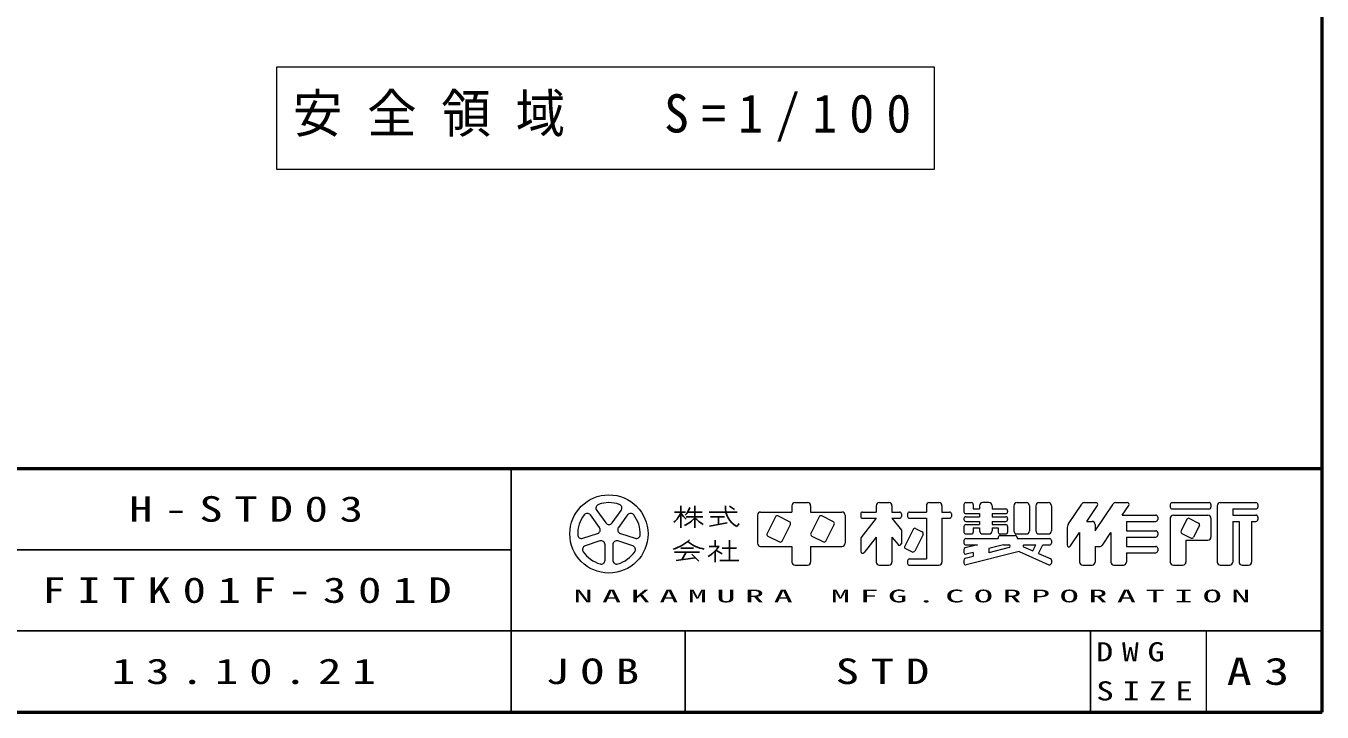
# Model space of a CAD drawing. Units: millimetres on the paper. Extents: x -1553 to -1188, y 408 to 677.
# Drawn here: x -1299.9 to -1188, y 420 to 479.2 of the extents above; entities that cross this region are included whole.
import ezdxf

# ---------------------------------------------------------------- set-up
doc = ezdxf.new("R2010")
doc.units = ezdxf.units.MM
doc.layers.add('LY_1', color=7, linetype='Continuous', lineweight=25)
doc.layers.add('LY_4', color=7, linetype='Continuous', lineweight=13)
doc.layers.add('LY_5', color=7, linetype='Continuous')
doc.styles.add('ＭＳ ゴシック', font='')
doc.styles.get('ＭＳ ゴシック').set_extended_font_data('MS Gothic')

msp = doc.modelspace()

# ---------------------------------------------------------------- linework, layer by layer
at = {"layer": 'LY_1', "lineweight": 13}
for p, q in [((-1278.261, 475.634), (-1278.261, 466.834)), ((-1221.461, 475.634), (-1278.261, 475.634)), ((-1221.461, 466.834), (-1221.461, 475.634)), ((-1278.261, 466.834), (-1221.461, 466.834))]:
    msp.add_line(p, q, dxfattribs=at)
at = {"layer": 'LY_4', "lineweight": 50}
for p, q in [((-1188, 420), (-1188, 677)), ((-1553, 441), (-1188, 441)), ((-1553, 420), (-1188, 420))]:
    msp.add_line(p, q, dxfattribs=at)
at = {"layer": 'LY_4', "lineweight": 25}
for p, q in [((-1258, 441), (-1258, 420)), ((-1243.361, 437.793), (-1243.361, 435.903)), ((-1242.146, 437.793), (-1242.146, 435.903)), ((-1238.719, 437.467), (-1239.16, 437.761)), ((-1243.901, 437.253), (-1242.956, 437.253)), ((-1242.915, 436.848), (-1241.471, 436.848)), ((-1242.769, 437.253), (-1241.525, 437.253)), ((-1240.931, 437.253), (-1238.501, 437.253)), ((-1240.796, 436.848), (-1239.581, 436.848)), ((-1240.121, 436.848), (-1240.121, 436.173)), ((-1240.889, 436.02), (-1239.353, 436.327)), ((-1240.931, 434.283), (-1240.051, 434.283)), ((-1240.391, 434.823), (-1240.391, 434.283)), ((-1239.176, 434.823), (-1239.176, 433.068)), ((-1370.5, 434), (-1258, 434)), ((-1243.901, 433.784), (-1241.741, 433.784)), ((-1243.765, 433.067), (-1242.113, 433.304)), ((-1243.361, 434.148), (-1242.281, 434.148)), ((-1242.899, 433.784), (-1243.289, 433.136)), ((-1242.416, 433.607), (-1241.81, 433.001)), ((-1240.391, 433.91), (-1240.391, 432.933)), ((-1240.34, 433.96), (-1239.796, 433.646)), ((-1239.783, 434.148), (-1238.568, 434.148)), ((-1239.986, 433.068), (-1238.366, 433.068)), ((-1425.5, 427), (-1188, 427)), ((-1243, 427), (-1243, 420)), ((-1208, 427), (-1208, 420))]:
    msp.add_line(p, q, dxfattribs=at)
at = {"layer": 'LY_4'}
for p, q in [((-1233.776, 437.793), (-1233.776, 437.253)), ((-1233.506, 438.063), (-1232.426, 438.063)), ((-1232.156, 437.793), (-1232.156, 437.253)), ((-1226.486, 437.793), (-1226.486, 437.253)), ((-1226.216, 438.063), (-1225.406, 438.063)), ((-1225.136, 437.793), (-1225.136, 437.253)), ((-1222.166, 437.793), (-1222.166, 437.253)), ((-1221.896, 438.063), (-1221.086, 438.063)), ((-1220.816, 437.793), (-1220.816, 437.253)), ((-1218.926, 437.901), (-1218.926, 437.28)), ((-1218.764, 438.063), (-1218.278, 438.063)), ((-1218.116, 437.901), (-1218.116, 437.523)), ((-1217.576, 437.793), (-1217.576, 437.523)), ((-1216.766, 438.063), (-1217.306, 438.063)), ((-1216.496, 437.793), (-1216.496, 437.523)), ((-1214.606, 437.793), (-1214.606, 435.633)), ((-1214.336, 438.063), (-1213.526, 438.063)), ((-1213.256, 437.793), (-1213.256, 435.633)), ((-1212.716, 437.793), (-1212.716, 435.633)), ((-1212.446, 438.063), (-1211.636, 438.063)), ((-1211.366, 437.793), (-1211.366, 435.633)), ((-1209.88, 436.242), (-1208.746, 437.943)), ((-1208.521, 438.063), (-1207.529, 438.063)), ((-1208.306, 436.443), (-1207.394, 437.811)), ((-1207.586, 435.633), (-1206.046, 437.943)), ((-1205.821, 438.063), (-1204.829, 438.063)), ((-1205.246, 436.983), (-1204.694, 437.811)), ((-1201.106, 437.901), (-1201.106, 437.685)), ((-1200.944, 438.063), (-1197.758, 438.063)), ((-1197.596, 437.901), (-1197.596, 437.685)), ((-1197.056, 437.793), (-1197.056, 432.933)), ((-1196.786, 438.063), (-1193.708, 438.063)), ((-1193.546, 437.901), (-1193.546, 437.685)), ((-1250.39, 435.917), (-1251.175, 436.997)), ((-1250.629, 437.393), (-1249.844, 436.313)), ((-1249.298, 436.313), (-1248.513, 437.393)), ((-1247.967, 436.997), (-1248.752, 435.917)), ((-1236.746, 436.983), (-1236.746, 434.553)), ((-1236.476, 437.253), (-1233.776, 437.253)), ((-1235.198, 436.838), (-1235.918, 435.4)), ((-1233.975, 436.408), (-1234.981, 436.911)), ((-1232.156, 437.253), (-1229.456, 437.253)), ((-1231.418, 436.838), (-1232.138, 435.4)), ((-1230.195, 436.408), (-1231.201, 436.911)), ((-1229.186, 436.983), (-1229.186, 434.553)), ((-1227.836, 437.091), (-1227.836, 436.875)), ((-1226.486, 436.713), (-1227.836, 435.026)), ((-1227.674, 437.253), (-1226.486, 437.253)), ((-1227.674, 436.713), (-1226.486, 436.713)), ((-1225.136, 437.253), (-1224.488, 437.253)), ((-1225.136, 436.713), (-1224.326, 435.701)), ((-1225.136, 436.713), (-1224.488, 436.713)), ((-1224.326, 437.091), (-1224.326, 436.875)), ((-1223.786, 437.091), (-1223.786, 436.875)), ((-1223.624, 437.253), (-1222.166, 437.253)), ((-1223.624, 436.713), (-1222.166, 436.713)), ((-1222.166, 436.713), (-1222.166, 433.203)), ((-1220.816, 437.253), (-1220.168, 437.253)), ((-1220.816, 436.713), (-1220.816, 432.933)), ((-1220.816, 436.713), (-1220.168, 436.713)), ((-1220.006, 437.091), (-1220.006, 436.875)), ((-1218.926, 436.686), (-1218.926, 436.605)), ((-1218.764, 437.118), (-1217.576, 437.118)), ((-1218.764, 436.848), (-1217.576, 436.848)), ((-1218.764, 436.443), (-1217.576, 436.443)), ((-1218.116, 437.523), (-1217.576, 437.523)), ((-1217.576, 437.118), (-1217.576, 436.848)), ((-1217.576, 436.443), (-1217.576, 436.173)), ((-1216.496, 437.523), (-1215.308, 437.523)), ((-1216.496, 437.118), (-1215.308, 437.118)), ((-1216.496, 437.118), (-1216.496, 436.848)), ((-1216.496, 436.848), (-1215.308, 436.848)), ((-1216.496, 436.443), (-1215.308, 436.443)), ((-1216.496, 436.443), (-1216.496, 436.173)), ((-1215.146, 437.361), (-1215.146, 437.28)), ((-1215.146, 436.686), (-1215.146, 436.605)), ((-1208.306, 436.443), (-1207.856, 436.443)), ((-1205.246, 436.983), (-1202.348, 436.983)), ((-1204.886, 436.443), (-1202.348, 436.443)), ((-1204.886, 436.443), (-1204.886, 435.633)), ((-1202.186, 436.821), (-1202.186, 436.605)), ((-1201.106, 436.713), (-1201.106, 432.933)), ((-1200.944, 437.523), (-1197.758, 437.523)), ((-1200.836, 436.983), (-1197.866, 436.983)), ((-1199.666, 436.622), (-1200.17, 435.616)), ((-1199.449, 436.695), (-1198.659, 436.3)), ((-1197.596, 436.713), (-1197.596, 435.093)), ((-1195.706, 437.523), (-1195.706, 436.983)), ((-1195.706, 437.523), (-1193.708, 437.523)), ((-1195.706, 436.983), (-1193.708, 436.983)), ((-1195.706, 436.443), (-1195.166, 436.443)), ((-1195.706, 436.443), (-1195.706, 432.933)), ((-1195.166, 436.443), (-1195.166, 432.933)), ((-1194.086, 436.443), (-1193.708, 436.443)), ((-1194.086, 436.443), (-1194.086, 432.933)), ((-1193.546, 436.821), (-1193.546, 436.605)), ((-1251.828, 434.985), (-1250.559, 435.397)), ((-1248.583, 435.397), (-1247.313, 434.985)), ((-1234.622, 434.752), (-1233.902, 436.19)), ((-1230.842, 434.752), (-1230.122, 436.19)), ((-1224.326, 435.701), (-1224.326, 434.543)), ((-1223.318, 435.758), (-1224.038, 434.32)), ((-1222.454, 435.326), (-1223.174, 433.888)), ((-1223.101, 435.831), (-1222.527, 435.544)), ((-1218.926, 436.011), (-1218.926, 435.525)), ((-1218.764, 436.173), (-1217.576, 436.173)), ((-1218.764, 435.363), (-1218.278, 435.363)), ((-1218.116, 435.903), (-1217.576, 435.903)), ((-1218.116, 435.903), (-1218.116, 435.525)), ((-1217.576, 435.903), (-1217.576, 435.633)), ((-1217.306, 435.363), (-1216.766, 435.363)), ((-1216.496, 436.173), (-1215.308, 436.173)), ((-1216.496, 435.903), (-1216.496, 435.633)), ((-1216.496, 435.903), (-1215.956, 435.903)), ((-1215.956, 435.903), (-1215.956, 435.525)), ((-1215.794, 435.363), (-1215.308, 435.363)), ((-1215.146, 436.011), (-1215.146, 435.525)), ((-1214.336, 435.363), (-1213.526, 435.363)), ((-1212.446, 435.363), (-1211.636, 435.363)), ((-1210.016, 435.793), (-1210.016, 434.413)), ((-1209.719, 434.323), (-1208.936, 435.498)), ((-1208.936, 435.498), (-1208.936, 432.933)), ((-1207.586, 436.173), (-1207.586, 435.633)), ((-1206.966, 434.404), (-1206.236, 435.498)), ((-1206.236, 435.498), (-1206.236, 432.933)), ((-1204.886, 435.633), (-1202.348, 435.633)), ((-1202.186, 435.471), (-1202.186, 435.255)), ((-1200.097, 435.399), (-1199.307, 435.004)), ((-1198.586, 436.082), (-1199.09, 435.076)), ((-1250.35, 434.755), (-1251.62, 434.343)), ((-1249.908, 433.099), (-1249.908, 434.434)), ((-1249.233, 434.434), (-1249.233, 433.099)), ((-1247.522, 434.343), (-1248.792, 434.755)), ((-1236.476, 434.283), (-1233.776, 434.283)), ((-1235.845, 435.183), (-1234.839, 434.68)), ((-1233.776, 434.283), (-1233.776, 432.933)), ((-1232.156, 434.283), (-1229.456, 434.283)), ((-1232.156, 434.283), (-1232.156, 432.933)), ((-1232.065, 435.183), (-1231.059, 434.68)), ((-1227.836, 435.026), (-1227.836, 433.868)), ((-1226.486, 435.093), (-1227.547, 433.766)), ((-1226.486, 435.093), (-1226.486, 432.933)), ((-1225.136, 435.093), (-1224.614, 434.441)), ((-1225.136, 435.093), (-1225.136, 432.933)), ((-1218.926, 434.796), (-1218.926, 434.58)), ((-1217.74, 434.418), (-1218.803, 434.152)), ((-1218.764, 434.958), (-1215.956, 434.958)), ((-1218.764, 434.418), (-1217.74, 434.418)), ((-1215.513, 434.418), (-1216.766, 434.105)), ((-1215.956, 435.066), (-1215.956, 434.958)), ((-1215.794, 435.228), (-1214.498, 435.228)), ((-1215.513, 434.418), (-1215.053, 434.418)), ((-1214.336, 435.066), (-1214.336, 434.958)), ((-1214.336, 434.958), (-1211.528, 434.958)), ((-1213.771, 434.263), (-1212.968, 433.906)), ((-1213.738, 434.418), (-1212.712, 434.418)), ((-1212.968, 433.906), (-1212.712, 434.418)), ((-1212.474, 433.687), (-1212.108, 434.418)), ((-1212.108, 434.418), (-1211.528, 434.418)), ((-1211.366, 434.796), (-1211.366, 434.58)), ((-1207.586, 434.283), (-1207.19, 434.283)), ((-1207.586, 434.283), (-1207.586, 432.933)), ((-1204.886, 435.093), (-1204.886, 434.283)), ((-1204.886, 435.093), (-1202.348, 435.093)), ((-1204.886, 434.283), (-1202.348, 434.283)), ((-1199.756, 434.823), (-1199.756, 432.933)), ((-1199.756, 434.823), (-1197.866, 434.823)), ((-1223.965, 434.103), (-1223.391, 433.816)), ((-1223.624, 433.203), (-1222.166, 433.203)), ((-1218.926, 433.995), (-1218.926, 433.773)), ((-1218.116, 433.406), (-1218.803, 433.234)), ((-1214.15, 433.841), (-1218.725, 432.697)), ((-1218.116, 433.768), (-1218.725, 433.615)), ((-1218.116, 433.768), (-1218.116, 433.406)), ((-1215.023, 434.179), (-1216.766, 433.743)), ((-1216.766, 434.105), (-1216.766, 433.743)), ((-1214.15, 433.841), (-1211.594, 432.705)), ((-1212.474, 433.687), (-1211.462, 433.237)), ((-1211.366, 433.089), (-1211.366, 432.853)), ((-1204.886, 433.743), (-1204.886, 432.933)), ((-1204.886, 433.743), (-1202.348, 433.743)), ((-1202.186, 434.121), (-1202.186, 433.905)), ((-1233.506, 432.663), (-1232.426, 432.663)), ((-1226.216, 432.663), (-1225.406, 432.663)), ((-1223.786, 433.041), (-1223.786, 432.825)), ((-1223.624, 432.663), (-1221.086, 432.663)), ((-1218.926, 433.077), (-1218.926, 432.854)), ((-1208.666, 432.663), (-1207.856, 432.663)), ((-1205.966, 432.663), (-1205.156, 432.663)), ((-1200.836, 432.663), (-1200.026, 432.663)), ((-1196.786, 432.663), (-1195.976, 432.663)), ((-1194.896, 432.663), (-1194.356, 432.663)), ((-1198, 427), (-1198, 420))]:
    msp.add_line(p, q, dxfattribs=at)
msp.add_circle((-1249.571, 435.363), 3.375, dxfattribs=at)
for centre, radius, start, end in [((-1250.356, 437.592), 0.338, 109.39847, 215.99997), ((-1249.571, 435.363), 2.7, 70.60155, 109.39847), ((-1248.786, 437.592), 0.338, 324, 70.60155), ((-1233.506, 437.793), 0.27, 89.99998, 179.99996), ((-1232.426, 437.793), 0.27, 0, 89.99998), ((-1226.216, 437.793), 0.27, 89.99998, 179.99996), ((-1225.406, 437.793), 0.27, 0, 89.99998), ((-1221.896, 437.793), 0.27, 89.99998, 179.99996), ((-1221.086, 437.793), 0.27, 0, 89.99998), ((-1218.764, 437.901), 0.162, 89.99998, 179.99996), ((-1218.278, 437.901), 0.162, 0, 89.99998), ((-1217.306, 437.793), 0.27, 89.99998, 179.99996), ((-1216.766, 437.793), 0.27, 0, 89.99998), ((-1214.336, 437.793), 0.27, 89.99998, 179.99996), ((-1213.526, 437.793), 0.27, 0, 89.99998), ((-1212.446, 437.793), 0.27, 89.99998, 179.99996), ((-1211.636, 437.793), 0.27, 0, 89.99998), ((-1208.521, 437.793), 0.27, 89.99998, 146.30984), ((-1207.529, 437.901), 0.162, 326.31015, 89.99998), ((-1205.821, 437.793), 0.27, 89.99998, 146.3098), ((-1204.829, 437.901), 0.162, 326.31003, 89.99998), ((-1200.944, 437.901), 0.162, 89.99998, 179.99996), ((-1200.944, 437.685), 0.162, 179.99998, 270.00002), ((-1197.758, 437.901), 0.162, 0, 89.99998), ((-1197.758, 437.685), 0.162, 270.00002, 0), ((-1196.786, 437.793), 0.27, 89.99998, 179.99996), ((-1193.708, 437.901), 0.162, 0, 89.99998), ((-1193.708, 437.685), 0.162, 270.00002, 0), ((-1249.571, 435.363), 2.7, 142.60154, 181.39846), ((-1251.448, 436.798), 0.338, 35.99999, 142.60154), ((-1247.694, 436.798), 0.338, 37.39846, 143.99995), ((-1249.571, 435.363), 2.7, 358.60155, 37.39847), ((-1236.476, 436.983), 0.27, 89.99998, 179.99996), ((-1235.054, 436.766), 0.162, 63.43492, 153.43499), ((-1231.274, 436.766), 0.162, 63.43492, 153.43499), ((-1229.456, 436.983), 0.27, 0, 89.99998), ((-1227.674, 437.091), 0.162, 89.99998, 179.99996), ((-1227.674, 436.875), 0.162, 179.99998, 270.00002), ((-1224.488, 437.091), 0.162, 0, 89.99998), ((-1224.488, 436.875), 0.162, 270.00002, 0), ((-1223.624, 437.091), 0.162, 89.99998, 179.99996), ((-1223.624, 436.875), 0.162, 179.99998, 270.00002), ((-1220.168, 437.091), 0.162, 0, 89.99998), ((-1220.168, 436.875), 0.162, 270.00002, 0), ((-1218.764, 437.28), 0.162, 179.99998, 270.00002), ((-1218.764, 436.686), 0.162, 89.99998, 179.99996), ((-1218.764, 436.605), 0.162, 179.99998, 270.00002), ((-1215.308, 437.361), 0.162, 0, 89.99998), ((-1215.308, 437.28), 0.162, 270.00002, 0), ((-1215.308, 436.686), 0.162, 0, 89.99998), ((-1215.308, 436.605), 0.162, 270.00002, 0), ((-1207.856, 436.173), 0.27, 0, 89.99998), ((-1202.348, 436.821), 0.162, 0, 89.99998), ((-1202.348, 436.605), 0.162, 270.00002, 0), ((-1200.836, 436.713), 0.27, 89.99998, 179.99996), ((-1199.522, 436.55), 0.162, 63.43447, 153.43474), ((-1197.866, 436.713), 0.27, 0, 89.99998), ((-1193.708, 436.821), 0.162, 0, 89.99998), ((-1193.708, 436.605), 0.162, 270.00002, 0), ((-1250.663, 435.718), 0.338, 287.99998, 35.99999), ((-1249.571, 436.512), 0.338, 215.99998, 324), ((-1248.479, 435.718), 0.338, 143.99996, 251.99999), ((-1235.773, 435.328), 0.162, 153.43495, 243.43485), ((-1234.047, 436.263), 0.162, 333.4349, 63.43487), ((-1231.993, 435.328), 0.162, 153.43495, 243.43485), ((-1230.267, 436.263), 0.162, 333.4349, 63.43487), ((-1223.174, 435.686), 0.162, 63.43487, 153.43498), ((-1222.599, 435.399), 0.162, 333.43492, 63.43493), ((-1218.764, 436.011), 0.162, 89.99998, 179.99996), ((-1218.764, 435.525), 0.162, 179.99998, 270.00002), ((-1218.278, 435.525), 0.162, 270.00002, 0), ((-1217.306, 435.633), 0.27, 179.99998, 270.00002), ((-1216.766, 435.633), 0.27, 270.00002, 0), ((-1215.794, 435.525), 0.162, 179.99998, 270.00002), ((-1215.308, 436.011), 0.162, 0, 89.99998), ((-1215.308, 435.525), 0.162, 270.00002, 0), ((-1214.336, 435.633), 0.27, 179.99998, 270.00002), ((-1213.526, 435.633), 0.27, 270.00002, 0), ((-1212.446, 435.633), 0.27, 179.99998, 270.00002), ((-1211.636, 435.633), 0.27, 270.00002, 0), ((-1209.206, 435.793), 0.81, 146.30999, 179.99996), ((-1202.348, 435.471), 0.162, 0, 89.99998), ((-1200.025, 435.544), 0.162, 153.43517, 243.43529), ((-1198.731, 436.155), 0.162, 333.43484, 63.43447), ((-1251.933, 435.306), 0.338, 181.39848, 287.99997), ((-1251.516, 434.022), 0.338, 107.99999, 214.60154), ((-1250.246, 434.434), 0.338, 359.99997, 107.99999), ((-1248.896, 434.434), 0.338, 71.99997, 179.99999), ((-1247.626, 434.022), 0.338, 325.39847, 71.99996), ((-1247.209, 435.306), 0.338, 252.00001, 358.60156), ((-1236.476, 434.553), 0.27, 179.99998, 270.00002), ((-1234.766, 434.825), 0.162, 243.43498, 333.43496), ((-1230.986, 434.825), 0.162, 243.43498, 333.43496), ((-1229.456, 434.553), 0.27, 270.00002, 0), ((-1224.488, 434.543), 0.162, 218.65962, 0), ((-1223.893, 434.248), 0.162, 153.43487, 243.4348), ((-1218.764, 434.796), 0.162, 89.99998, 179.99996), ((-1218.764, 434.58), 0.162, 179.99998, 270.00002), ((-1215.794, 435.066), 0.162, 89.99998, 179.99996), ((-1215.053, 434.297), 0.121, 284.0365, 89.99998), ((-1214.498, 435.066), 0.162, 0, 89.99998), ((-1213.738, 434.337), 0.081, 89.99998, 246.03817), ((-1211.528, 434.796), 0.162, 0, 89.99998), ((-1211.528, 434.58), 0.162, 270.00002, 0), ((-1209.854, 434.413), 0.162, 179.99998, 326.30997), ((-1207.19, 434.553), 0.27, 270.00002, 326.31002), ((-1202.348, 435.255), 0.162, 270.00002, 0), ((-1202.348, 434.121), 0.162, 0, 89.99998), ((-1199.234, 435.149), 0.162, 243.43534, 333.43491), ((-1197.866, 435.093), 0.27, 270.00002, 0), ((-1249.571, 435.363), 2.7, 214.60156, 253.39848), ((-1250.246, 433.099), 0.338, 253.39847, 359.99997), ((-1248.896, 433.099), 0.338, 179.99999, 286.60154), ((-1249.571, 435.363), 2.7, 286.60155, 325.39847), ((-1227.674, 433.868), 0.162, 179.99998, 321.34037), ((-1223.624, 433.041), 0.162, 89.99998, 179.99996), ((-1223.318, 433.961), 0.162, 243.43487, 333.43498), ((-1218.764, 433.995), 0.162, 104.03614, 179.99996), ((-1218.764, 433.773), 0.162, 179.99998, 284.03612), ((-1218.764, 433.077), 0.162, 104.03614, 179.99996), ((-1211.528, 433.089), 0.162, 0, 66.03701), ((-1202.348, 433.905), 0.162, 270.00002, 0), ((-1233.506, 432.933), 0.27, 179.99998, 270.00002), ((-1232.426, 432.933), 0.27, 270.00002, 0), ((-1226.216, 432.933), 0.27, 179.99998, 270.00002), ((-1225.406, 432.933), 0.27, 270.00002, 0), ((-1223.624, 432.825), 0.162, 179.99998, 270.00002), ((-1221.086, 432.933), 0.27, 270.00002, 0), ((-1218.764, 432.854), 0.162, 179.99998, 284.03612), ((-1211.528, 432.853), 0.162, 246.03699, 0), ((-1208.666, 432.933), 0.27, 179.99998, 270.00002), ((-1207.856, 432.933), 0.27, 270.00002, 0), ((-1205.966, 432.933), 0.27, 179.99998, 270.00002), ((-1205.156, 432.933), 0.27, 270.00002, 0), ((-1200.836, 432.933), 0.27, 179.99998, 270.00002), ((-1200.026, 432.933), 0.27, 270.00002, 0), ((-1196.786, 432.933), 0.27, 179.99998, 270.00002), ((-1195.976, 432.933), 0.27, 270.00002, 0), ((-1194.896, 432.933), 0.27, 179.99998, 270.00002), ((-1194.356, 432.933), 0.27, 270.00002, 0)]:
    msp.add_arc(centre, radius, start, end, dxfattribs=at)
at = {"layer": 'LY_4', "lineweight": 25}
for centre, radius, start, end in [((-1244.002, 438.047), 1.467, 313.72108, 343.54317), ((-1237.563, 437.694), 1.953, 177.09472, 240.51891), ((-1245.466, 438.084), 2.285, 311.36185, 337.13638), ((-1241.383, 438.427), 2.345, 212.50346, 230.00631), ((-1244.374, 438.818), 3.034, 295.86917, 317.23867), ((-1239.918, 438.818), 3.034, 222.76131, 240.10806), ((-1239.54, 436.805), 1.299, 321.42112, 334.8249), ((-1244.898, 437.257), 3.32, 285.11261, 313.40619), ((-1240.77, 437.194), 3.192, 231.17281, 259.75506), ((-1243.66, 437.226), 4.657, 304.87257, 320.80411)]:
    msp.add_arc(centre, radius, start, end, dxfattribs=at)

# ---------------------------------------------------------------- texts
at = {"layer": 'LY_1', "attachment_point": 4, "style": 'ＭＳ ゴシック'}
for s, insert, char_height in [('\\T1.5;\\W0.95;安全領域\u3000S=1/100', (-1276.861, 471.234), 3.299), ('\\T1.47;\\W1.35;13.10.21', (-1292.5, 423.5), 2.199)]:
    msp.add_mtext(s, dxfattribs=dict(at, insert=insert, char_height=char_height))
at = {"layer": 'LY_4', "style": 'ＭＳ ゴシック'}
for s, insert, char_height, attachment_point in [('\\T1.5;\\W2.2;NAKAMURA\\~MFG.CORPORATION', (-1223, 430), 1.1, 5), ('\\T1.52;\\W1.3;DWG', (-1207.5, 425.188), 1.65, 4), ('\\T1.5;\\W1.35;JOB', (-1250.5, 423.5), 2.199, 5), ('\\T1.5;\\W1.35;A3', (-1193, 423.5), 2.346, 5), ('\\T1.5;\\W1.35;SIZE', (-1207.5, 421.812), 1.65, 4)]:
    msp.add_mtext(s, dxfattribs=dict(at, insert=insert, char_height=char_height, attachment_point=attachment_point))
at = {"layer": 'LY_5', "char_height": 2.199, "attachment_point": 4, "style": 'ＭＳ ゴシック'}
for s, insert in [('\\T1.5;\\W1.35;H-STD03', (-1291, 437.5)), ('\\T1.5;\\W1.35;FITK01F-301D', (-1298.5, 430.5)), ('\\T1.5;\\W1.35;STD', (-1230, 423.5))]:
    msp.add_mtext(s, dxfattribs=dict(at, insert=insert))

doc.saveas('drawing.dxf')
